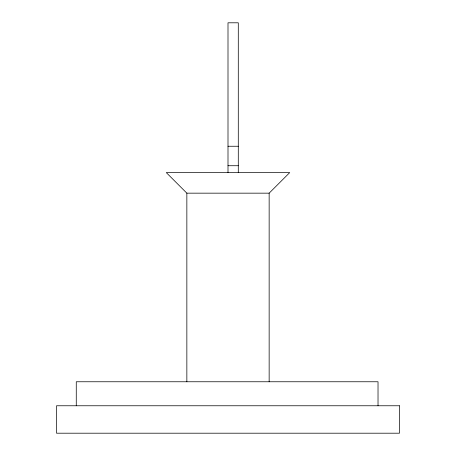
<?xml version="1.0" encoding="UTF-8"?>
<svg xmlns="http://www.w3.org/2000/svg" width="456" height="456" viewBox="0 0 456 456"><rect width="100%" height="100%" fill="white"/><g stroke="black" fill="none" stroke-linecap="round" stroke-linejoin="round"><path stroke-width="0.68" d="M269.148 381.763L269.148 193.162L289.725 172.59L166.275 172.59L186.852 193.162L186.852 381.763M228 146.251L238.288 146.251M228 165.727L238.288 165.727M186.852 193.162L269.148 193.162M378.024 405.766L378.024 381.763L76.266 381.763L76.266 405.766M238.288 172.59L238.288 22.8L228 22.8L228 172.59M399.456 405.766L56.544 405.766L56.544 433.2L399.456 433.2L399.456 405.766"/></g></svg>
